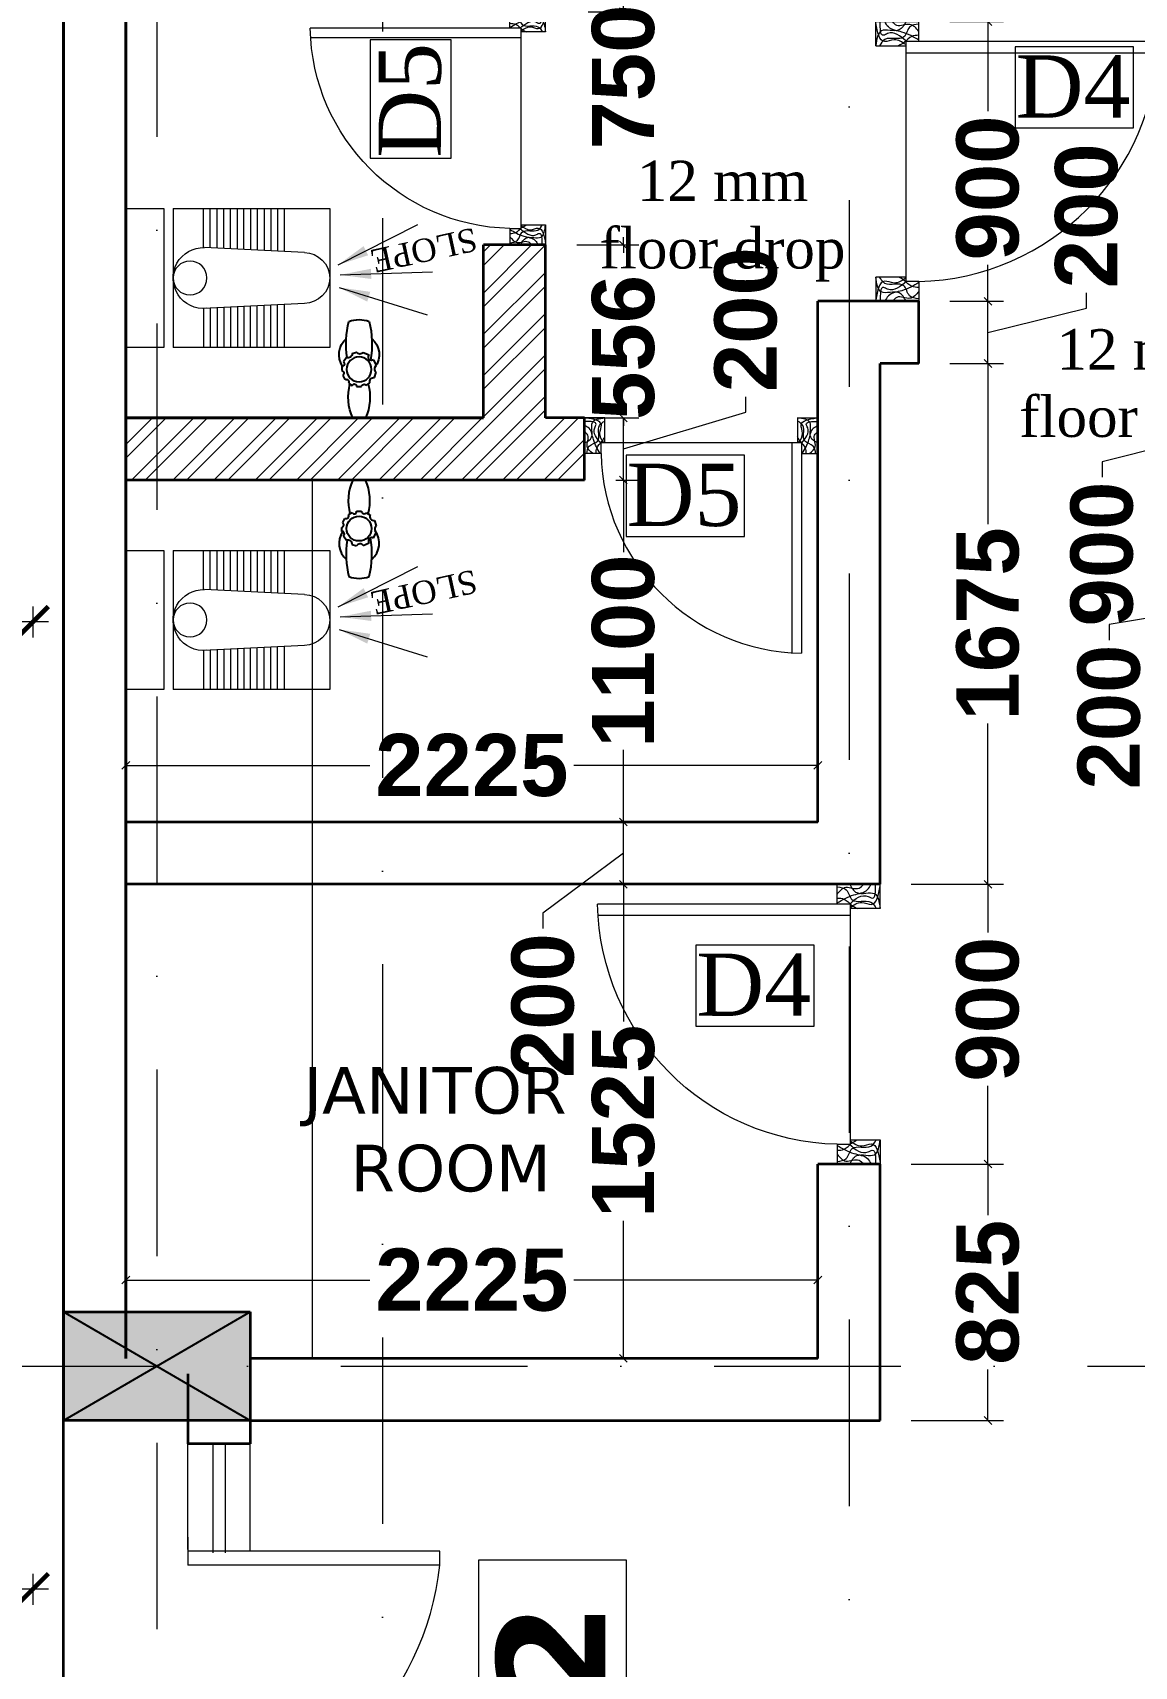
# Model space of a CAD drawing. Header units: millimetres. Extents: x -3092155 to 4513934, y -12317808 to 1850003.
# Drawn here: x -387959 to -384417, y -5524752 to -5519497 of the extents above; entities that cross this region are included whole.
import ezdxf

# ---------------------------------------------------------------- set-up
doc = ezdxf.new("R2010")
doc.units = ezdxf.units.MM
doc.header["$LTSCALE"] = 2
doc.header["$MEASUREMENT"] = 0
doc.header["$PDMODE"] = 34
doc.header["$PDSIZE"] = 500
doc.linetypes.add('DASHDOT', pattern=[1, 0.5, -0.25, 0, -0.25])
for name, color, linetype, lineweight in [('AREA AA', 162, 'Continuous', 20), ('coloumn', 10, 'Continuous', 35), ('D DIM', 250, 'Continuous', 9), ('D4', 10, 'Continuous', 5), ('D5', 10, 'Continuous', 5), ('DIM', 27, 'Continuous', 5), ('DOOR', 27, 'Continuous', 5), ('DW2', 10, 'Continuous', 9), ('expen. jt.', 130, 'Continuous', 35), ('FIXTURE', 252, 'Continuous', 0), ('glass', 5, 'Continuous', 15), ('GRID', 251, 'DASHDOT', 5), ('hatch toilet', 42, 'Continuous', 9), ('SILL', 74, 'Continuous', 9), ('tap', 97, 'Continuous', 25), ('taxe', 7, 'Continuous', 9), ('TEXT', 7, 'Continuous', 13), ('toi.dim.', 214, 'Continuous', 9), ('WAll', 250, 'Continuous', 35)]:
    doc.layers.add(name, color=color, linetype=linetype, lineweight=lineweight)
doc.layers.add('partation wall', color=7, linetype='Continuous', lineweight=20, true_color=0x525023)
doc.styles.add('INNER DIM', font='ARIALNB.TTF', dxfattribs={"height": 250})
doc.styles.add('int dim', font='arialbd.ttf', dxfattribs={"height": 200})
doc.styles.get("Standard").update_dxf_attribs({"font": 'times.ttf', "height": 500})
doc.styles.add('style2', font='verdana.ttf')
doc.dimstyles.new('external final', dxfattribs={"dimscale": 0, "dimtxt": 250, "dimasz": 100, "dimexe": 50, "dimexo": 50, "dimgap": 50, "dimtad": 0, "dimdec": 0, "dimzin": 0, "dimdsep": 46, "dimtxsty": 'INNER DIM', "dimblk": 'ARCHTICK', "dimcen": 100, "dimdle": 50, "dimclrd": 256, "dimclre": 256, "dimclrt": 256, "dimadec": 0, "dimazin": 0, "dimtfac": 1, "dimtdec": 0, "dimtix": 1, "dimtmove": 1, "dimatfit": 3, "dimfxl": 50, "dimfxlon": 1, "dimtolj": 1, "dimtzin": 0, "dimlwd": -1, "dimlwe": -1, "dimarcsym": 1})
doc.dimstyles.new('toilet detail', dxfattribs={"dimtxt": 150, "dimasz": 25, "dimexe": 50, "dimexo": 100, "dimgap": 25, "dimtad": 0, "dimdec": 0, "dimzin": 3, "dimdsep": 46, "dimtxsty": 'int dim', "dimblk": 'OBLIQUE', "dimcen": 90, "dimclrd": 214, "dimclre": 214, "dimclrt": 256, "dimadec": 0, "dimazin": 0, "dimtfac": 1, "dimtdec": 0, "dimtofl": 0, "dimtmove": 1, "dimatfit": 3, "dimfxl": 1, "dimfrac": 1, "dimtolj": 1, "dimtzin": 0, "dimlwd": -1, "dimlwe": -1, "dimarcsym": 1})

# ---------------------------------------------------------------- blocks, each defined once
blk = doc.blocks.new('1000 DOOR R')
at = {"layer": 'DOOR', "color": 252, "ltscale": 200}
for p, q in [((-900, -900), (0, -900)), ((-900, -900), (-900, -950)), ((0, -1000), (0, -900)), ((-900, -950), (0, -950))]:
    blk.add_line(p, q, dxfattribs=at)
blk.add_arc((96.2, -1003), 1001.5, 95.46124, 174.09882, dxfattribs=at)
blk = doc.blocks.new('A$C44E84F5B')
at = {"layer": 'SILL', "ltscale": 0.1, "extrusion": (0, 0, -1), "xscale": -0.8999999999990947, "yscale": 0.8999999999990947, "zscale": -0.900000000403865, "rotation": 180}
blk.add_blockref('1000 DOOR R', (0, 900), dxfattribs=at)
at = {"layer": 'SILL', "ltscale": 0.1, "extrusion": (0, 0, -1), "xscale": 0.8999999999990947, "yscale": 0.8999999999990947, "zscale": -0.900000000403865}
blk.add_blockref('1000 DOOR R', (0, 900), dxfattribs=at)
blk = doc.blocks.new('_ArchTick')
at = {"color": 0, "linetype": 'ByBlock', "const_width": 0.15}
blk.add_lwpolyline([(-0.5, -0.5), (0.5, 0.5)], dxfattribs=at)
blk = doc.blocks.new('*D332')
at = {"layer": 'D DIM', "ltscale": 100, "transparency": 16777216}
for p, q in [((-388365.7, -5524257), (-388465.7, -5524257)), ((-388058.5, -5524503.7), (-388365.7, -5524257)), ((-388158.5, -5524453.7), (-388158.5, -5524553.7)), ((-387958.5, -5524453.7), (-387958.5, -5524553.7)), ((-387908.5, -5524503.7), (-388208.5, -5524503.7))]:
    blk.add_line(p, q, dxfattribs=at)
at = {"layer": 'Defpoints', "color": 0, "lineweight": 50, "ltscale": 100, "transparency": 16777216}
for p in [(-388158.5, -5523611.2), (-387958.5, -5523961.2), (-388158.5, -5524503.7)]:
    blk.add_point(p, dxfattribs=at)
at = {"layer": 'D DIM', "ltscale": 100, "transparency": 16777216, "xscale": 100, "yscale": 100, "zscale": 100, "rotation": 180}
blk.add_blockref('_ArchTick', (-388158.5, -5524503.7), dxfattribs=at)
at = {"layer": 'D DIM', "ltscale": 100, "transparency": 16777216, "xscale": 100, "yscale": 100, "zscale": 100}
blk.add_blockref('_ArchTick', (-387958.5, -5524503.7), dxfattribs=at)
at = {"layer": 'D DIM', "ltscale": 100, "transparency": 16777216, "insert": (-388744, -5524257), "char_height": 250, "attachment_point": 5, "style": 'INNER DIM'}
blk.add_mtext('\\A1;200', dxfattribs=at)
blk = doc.blocks.new('*D371')
at = {"layer": 'Defpoints', "color": 0, "lineweight": 50, "ltscale": 100, "transparency": 16777216}
for p in [(-388158.5, -5520936.2), (-387958.5, -5520936.2), (-388158.5, -5521392.5)]:
    blk.add_point(p, dxfattribs=at)
at = {"layer": 'DIM', "ltscale": 100, "transparency": 16777216}
for p, q in [((-388342.4, -5521025.5), (-388442.4, -5521025.5)), ((-388058.5, -5521392.5), (-388342.4, -5521025.5)), ((-387908.5, -5521392.5), (-388208.5, -5521392.5)), ((-388158.5, -5521342.5), (-388158.5, -5521442.5)), ((-387958.5, -5521342.5), (-387958.5, -5521442.5))]:
    blk.add_line(p, q, dxfattribs=at)
at = {"layer": 'DIM', "ltscale": 100, "transparency": 16777216, "xscale": 100, "yscale": 100, "zscale": 100, "rotation": 180}
blk.add_blockref('_ArchTick', (-388158.5, -5521392.5), dxfattribs=at)
at = {"layer": 'DIM', "ltscale": 100, "transparency": 16777216, "xscale": 100, "yscale": 100, "zscale": 100}
blk.add_blockref('_ArchTick', (-387958.5, -5521392.5), dxfattribs=at)
at = {"layer": 'DIM', "ltscale": 100, "transparency": 16777216, "insert": (-388720.7, -5521025.5), "char_height": 250, "attachment_point": 5, "style": 'INNER DIM'}
blk.add_mtext('\\A1;200', dxfattribs=at)
blk = doc.blocks.new('S.F')
at = {"layer": 'coloumn', "ltscale": 100}
blk.add_hatch(color=256, dxfattribs=at).paths.add_polyline_path([(98410.5, -5831806.2), (98410.5, -5832156.2), (97810.5, -5832156.2), (97810.5, -5831806.2)])
at = {"layer": 'coloumn', "lineweight": 25, "ltscale": 100}
for p, q in [((97810.5, -5832156.2), (98410.5, -5831806.2)), ((97810.5, -5831806.2), (98410.5, -5832156.2))]:
    blk.add_line(p, q, dxfattribs=at)
at = {"layer": 'coloumn', "ltscale": 100}
blk.add_lwpolyline([(98410.5, -5831806.2), (98410.5, -5832156.2), (97810.5, -5832156.2), (97810.5, -5831806.2)], close=True, dxfattribs=at)
blk = doc.blocks.new('A$C3DC14F32')
at = {"layer": 'DOOR', "ltscale": 100}
for p, q in [((53, 115), (53, 756.7)), ((84, 80), (84, 755.4)), ((0, 0), (0, 115)), ((53, 115), (0, 115)), ((53, 80), (53, 115)), ((697, 115), (697, 80)), ((697, 115), (750, 115)), ((750, 115), (750, 0)), ((53, 80), (697, 80)), ((65, 0), (65, 80)), ((685, 80), (685, 0)), ((65, 0), (0, 0)), ((685, 0), (750, 0))]:
    blk.add_line(p, q, dxfattribs=at)
blk.add_arc((40.3, 100), 656.9, 1.3077, 88.8934, dxfattribs=at)
for points in [[(50, 115), (28.5, 70), (14.5, 33.5), (0, 24)], [(26.5, 115), (8, 91.5), (10.5, 56), (0, 44.5)], [(7, 115), (15, 90.5), (41.5, 75), (48, 24.5), (65, 10)], [(37, 115), (40, 96), (56, 76), (65, 61)], [(743, 115), (735, 90.5), (708.5, 75), (702, 24.5), (685, 10)], [(713, 115), (710, 96), (694, 76), (685, 61)], [(700, 115), (721.5, 70), (735.5, 33.5), (750, 24)], [(723.5, 115), (742, 91.5), (739.5, 56), (750, 44.5)], [(53, 82), (32.5, 31.5), (37, 21), (0, 12)], [(0, 81), (22.5, 62.5), (25, 15), (65, 0)], [(62, 80), (49, 49), (54, 23.5), (4, 0)], [(750, 81), (727.5, 62.5), (725, 15), (685, 0)], [(688, 80), (701, 49), (696, 23.5), (746, 0)], [(697, 82), (717.5, 31.5), (713, 21), (750, 12)]]:
    blk.add_spline(points, degree=3, dxfattribs=at)
blk = doc.blocks.new('A$C600A26A3')
at = {"layer": 'FIXTURE', "lineweight": -2, "ltscale": 200}
for p, q in [((117.7, 287.5), (117.7, 427)), ((139.5, 427), (139.5, 288.6)), ((161.4, 427), (161.4, 289.7)), ((161.4, 427), (161.4, 289.7)), ((183.3, 427), (183.3, 290.9)), ((205.2, 427), (205.2, 292)), ((227.1, 427), (227.1, 293.1)), ((477.8, 427), (477.8, -23)), ((631.1, 427), (508.2, 427)), ((508.2, 427), (508.2, -22.9)), ((631.1, -22.9), (631.1, 427)), ((117.7, -22.9), (117.7, 116.5)), ((139.5, -22.9), (139.5, 115.4)), ((139.5, -22.9), (139.5, 115.4)), ((139.5, -22.9), (139.5, 115.4)), ((161.4, -22.9), (161.4, 114.3)), ((161.4, -22.9), (161.4, 114.3)), ((183.3, -22.9), (183.3, 113.2)), ((205.2, -22.9), (205.2, 112.1)), ((227.1, -22.9), (227.1, 111)), ((508.2, -22.9), (631.1, -22.9))]:
    blk.add_line(p, q, dxfattribs=at)
for points in [[(477.8, 427), (-29, 427), (-29, -23), (477.8, -23)], [(248.9, 294.2), (248.9, 427)], [(269.9, 295.2), (269.9, 427)], [(291.7, 296.4), (291.7, 427)], [(313.6, 297.5), (313.6, 427)], [(335.5, 298.6), (335.5, 427)], [(357.4, 299.4), (357.4, 427)], [(379.3, 300.7), (379.3, 427)], [(631.1, -23), (631.1, 427), (508.2, 427)], [(52.6, 284.2), (376.2, 300.6)], [(52.6, 119.8), (379.1, 103.3)], [(248.9, 109.9), (248.9, -22.9)], [(269.9, 108.9), (269.9, -22.9)], [(291.7, 107.7), (291.7, -22.9)], [(313.6, 106.6), (313.6, -22.9)], [(335.5, 105.5), (335.5, -22.9)], [(357.4, 104.4), (357.4, -22.9)], [(379.3, 103.4), (379.3, -22.9)]]:
    blk.add_lwpolyline(points, dxfattribs=at)
blk.add_circle((423, 202), 54.8, dxfattribs=at)
for centre, radius, start, end in [((53.2, 202), 82.2, 90.4267, 269.5733), ((379.1, 202), 98.7, 264.2326, 91.6843)]:
    blk.add_arc(centre, radius, start, end, dxfattribs=at)
blk = doc.blocks.new('_Oblique')
at = {"color": 0, "linetype": 'ByBlock', "lineweight": -2}
blk.add_line((-0.5, -0.5), (0.5, 0.5), dxfattribs=at)
blk = doc.blocks.new('ryr')
at = {"layer": 'tap', "ltscale": 100}
for p, q in [((1982562.6, -4956366.8), (1982560.6, -4956373.7)), ((1982569, -4956357.8), (1982576.1, -4956352.9)), ((1982583.7, -4956350.4), (1982590.2, -4956350.1)), ((1982598.2, -4956351.9), (1982604.6, -4956355.3)), ((1982610.7, -4956361.3), (1982614, -4956367.1)), ((1982666.3, -4956367.8), (1982666.3, -4956388.4)), ((1982561.1, -4956384.7), (1982565.1, -4956394.4)), ((1982613.7, -4956389.8), (1982610.1, -4956395.6)), ((1982616, -4956374.1), (1982616, -4956381.8)), ((1982572.8, -4956401.4), (1982582.2, -4956405.4)), ((1982601.5, -4956402.7), (1982592.8, -4956405.7))]:
    blk.add_line(p, q, dxfattribs=at)
blk.add_circle((1982588.3, -4956378.1), 20, dxfattribs=at)
for centre, radius, start, end in [((1982556.2, -4956378.1), 48, 160.1952, 199.8048), ((1982547.7, -4956509), 151.7, 81.7623, 103.9834), ((1982564.4, -4956380.5), 34.6, 56.5528, 138.7143), ((1982563.2, -4956360.5), 6.39, 264.6602, 25.1394), ((1982579.4, -4956350.2), 4.3, 217.9729, 357.2544), ((1982594.6, -4956348.9), 4.62, 195.6991, 319.6996), ((1982608.8, -4956357.1), 4.58, 156.5927, 294.6638), ((1982615.4, -4956370.5), 3.66, 111.8615, 279.3097), ((1982633.1, -4956440.8), 80.2, 65.5625, 105.3327), ((1982547.7, -4956247.1), 151.7, 256.0166, 279.8379), ((1982556.9, -4956379.4), 6.73, 307.8899, 56.9197), ((1982568.6, -4956398.3), 5.26, 323.2148, 132.0605), ((1982607.8, -4956401.6), 6.38, 69.0303, 190.3369), ((1982633.1, -4956315.4), 80.2, 254.6673, 294.4375), ((1982616.8, -4956386.3), 4.61, 99.2597, 228.4484), ((1982564.4, -4956375.7), 34.6, 221.3317, 306.2699), ((1982587.4, -4956410.2), 7.04, 39.9617, 136.8268), ((1982588.3, -4956378.1), 28, 279.2436, 279.2439)]:
    blk.add_arc(centre, radius, start, end, dxfattribs=at)
blk = doc.blocks.new('*D1169')
at = {"layer": 'Defpoints', "color": 0, "lineweight": 50, "ltscale": 100, "transparency": 16777216}
for p in [(-1466461.2, -5392964.5), (-1466114.3, -5392964.5), (-1466461.2, -5393789.5)]:
    blk.add_point(p, dxfattribs=at)
at = {"layer": 'toi.dim.', "color": 214, "ltscale": 100, "transparency": 16777216}
for p, q in [((-1466361.2, -5392964.5), (-1466064.3, -5392964.5)), ((-1466114.3, -5392964.5), (-1466114.3, -5393128.8)), ((-1466114.3, -5393789.5), (-1466114.3, -5393625.2)), ((-1466361.2, -5393789.5), (-1466064.3, -5393789.5))]:
    blk.add_line(p, q, dxfattribs=at)
at = {"layer": 'toi.dim.', "color": 214, "ltscale": 100, "transparency": 16777216, "xscale": 25, "yscale": 25, "zscale": 25}
for p, rotation in [((-1466114.3, -5392964.5), 90), ((-1466114.3, -5393789.5), 270)]:
    blk.add_blockref('_Oblique', p, dxfattribs=dict(at, rotation=rotation))
at = {"layer": 'toi.dim.', "ltscale": 100, "transparency": 16777216, "insert": (-1466114.3, -5393377), "char_height": 200, "attachment_point": 5, "rotation": 90, "style": 'int dim'}
blk.add_mtext('\\A1;825', dxfattribs=at)
blk = doc.blocks.new('*D1170')
at = {"layer": 'Defpoints', "color": 0, "lineweight": 50, "ltscale": 100, "transparency": 16777216}
for p in [(-1466461.2, -5392064.5), (-1466114.3, -5392064.5), (-1466461.2, -5392964.5)]:
    blk.add_point(p, dxfattribs=at)
at = {"layer": 'toi.dim.', "color": 214, "ltscale": 100, "transparency": 16777216}
for p, q in [((-1466361.2, -5392064.5), (-1466064.3, -5392064.5)), ((-1466114.3, -5392064.5), (-1466114.3, -5392219.6)), ((-1466114.3, -5392964.5), (-1466114.3, -5392713.2)), ((-1466361.2, -5392964.5), (-1466064.3, -5392964.5))]:
    blk.add_line(p, q, dxfattribs=at)
at = {"layer": 'toi.dim.', "color": 214, "ltscale": 100, "transparency": 16777216, "xscale": 25, "yscale": 25, "zscale": 25}
for p, rotation in [((-1466114.3, -5392064.5), 90), ((-1466114.3, -5392964.5), 270)]:
    blk.add_blockref('_Oblique', p, dxfattribs=dict(at, rotation=rotation))
at = {"layer": 'toi.dim.', "ltscale": 100, "transparency": 16777216, "insert": (-1466114.3, -5392466.4), "char_height": 200, "attachment_point": 5, "rotation": 90, "style": 'int dim'}
blk.add_mtext('\\A1;900', dxfattribs=at)
blk = doc.blocks.new('*D1171')
at = {"layer": 'Defpoints', "color": 0, "lineweight": 50, "ltscale": 100, "transparency": 16777216}
for p in [(-1466336.6, -5390389.5), (-1466114.3, -5390389.5), (-1466461.2, -5392064.5)]:
    blk.add_point(p, dxfattribs=at)
at = {"layer": 'toi.dim.', "color": 214, "ltscale": 100, "transparency": 16777216}
for p, q in [((-1466236.6, -5390389.5), (-1466064.3, -5390389.5)), ((-1466114.3, -5390389.5), (-1466114.3, -5390906.5)), ((-1466114.3, -5392064.5), (-1466114.3, -5391547.5)), ((-1466361.2, -5392064.5), (-1466064.3, -5392064.5))]:
    blk.add_line(p, q, dxfattribs=at)
at = {"layer": 'toi.dim.', "color": 214, "ltscale": 100, "transparency": 16777216, "xscale": 25, "yscale": 25, "zscale": 25}
for p, rotation in [((-1466114.3, -5390389.5), 90), ((-1466114.3, -5392064.5), 270)]:
    blk.add_blockref('_Oblique', p, dxfattribs=dict(at, rotation=rotation))
at = {"layer": 'toi.dim.', "ltscale": 100, "transparency": 16777216, "insert": (-1466114.3, -5391227), "char_height": 200, "attachment_point": 5, "rotation": 90, "style": 'int dim'}
blk.add_mtext('\\A1;1675', dxfattribs=at)
blk = doc.blocks.new('*D1172')
at = {"layer": 'Defpoints', "color": 0, "lineweight": 50, "ltscale": 100, "transparency": 16777216}
for p in [(-1466336.6, -5390189.5), (-1466114.3, -5390189.5), (-1466336.6, -5390389.5)]:
    blk.add_point(p, dxfattribs=at)
at = {"layer": 'toi.dim.', "color": 214, "ltscale": 100, "transparency": 16777216}
for p, q in [((-1465797, -5390212), (-1465797, -5390162)), ((-1466236.6, -5390189.5), (-1466064.3, -5390189.5)), ((-1466114.3, -5390389.5), (-1466114.3, -5390189.5)), ((-1466114.3, -5390289.5), (-1465797, -5390212)), ((-1466236.6, -5390389.5), (-1466064.3, -5390389.5))]:
    blk.add_line(p, q, dxfattribs=at)
at = {"layer": 'toi.dim.', "color": 214, "ltscale": 100, "transparency": 16777216, "xscale": 25, "yscale": 25, "zscale": 25}
for p, rotation in [((-1466114.3, -5390189.5), 90), ((-1466114.3, -5390389.5), 270)]:
    blk.add_blockref('_Oblique', p, dxfattribs=dict(at, rotation=rotation))
at = {"layer": 'toi.dim.', "ltscale": 100, "transparency": 16777216, "insert": (-1465797, -5389914.3), "char_height": 200, "attachment_point": 5, "rotation": 90, "style": 'int dim'}
blk.add_mtext('\\A1;200', dxfattribs=at)
blk = doc.blocks.new('*D1160')
at = {"layer": 'Defpoints', "color": 0, "lineweight": 50, "ltscale": 100, "transparency": 16777216}
for p in [(-1466336.6, -5389289.5), (-1466114.3, -5389289.5), (-1466336.6, -5390189.5)]:
    blk.add_point(p, dxfattribs=at)
at = {"layer": 'toi.dim.', "color": 214, "ltscale": 100, "transparency": 16777216}
for p, q in [((-1466236.6, -5389289.5), (-1466064.3, -5389289.5)), ((-1466114.3, -5389289.5), (-1466114.3, -5389578.2)), ((-1466114.3, -5390189.5), (-1466114.3, -5390071.7)), ((-1466236.6, -5390189.5), (-1466064.3, -5390189.5))]:
    blk.add_line(p, q, dxfattribs=at)
at = {"layer": 'toi.dim.', "color": 214, "ltscale": 100, "transparency": 16777216, "xscale": 25, "yscale": 25, "zscale": 25}
for p, rotation in [((-1466114.3, -5389289.5), 90), ((-1466114.3, -5390189.5), 270)]:
    blk.add_blockref('_Oblique', p, dxfattribs=dict(at, rotation=rotation))
at = {"layer": 'toi.dim.', "ltscale": 100, "transparency": 16777216, "insert": (-1466114.3, -5389825), "char_height": 200, "attachment_point": 5, "rotation": 90, "style": 'int dim'}
blk.add_mtext('\\A1;900', dxfattribs=at)
blk = doc.blocks.new('*D1175')
at = {"layer": 'Defpoints', "color": 0, "lineweight": 50, "ltscale": 100, "transparency": 16777216}
for p in [(-1467573.9, -5392064.5), (-1467286.3, -5392064.5), (-1467573.9, -5393589.5)]:
    blk.add_point(p, dxfattribs=at)
at = {"layer": 'toi.dim.', "color": 214, "ltscale": 100, "transparency": 16777216}
for p, q in [((-1467473.9, -5392064.5), (-1467236.3, -5392064.5)), ((-1467286.3, -5392064.5), (-1467286.3, -5392506.5)), ((-1467286.3, -5393589.5), (-1467286.3, -5393147.5)), ((-1467473.9, -5393589.5), (-1467236.3, -5393589.5))]:
    blk.add_line(p, q, dxfattribs=at)
at = {"layer": 'toi.dim.', "color": 214, "ltscale": 100, "transparency": 16777216, "xscale": 25, "yscale": 25, "zscale": 25}
for p, rotation in [((-1467286.3, -5392064.5), 90), ((-1467286.3, -5393589.5), 270)]:
    blk.add_blockref('_Oblique', p, dxfattribs=dict(at, rotation=rotation))
at = {"layer": 'toi.dim.', "ltscale": 100, "transparency": 16777216, "insert": (-1467286.3, -5392827), "char_height": 200, "attachment_point": 5, "rotation": 90, "style": 'int dim'}
blk.add_mtext('\\A1;1525', dxfattribs=at)
blk = doc.blocks.new('*D1176')
at = {"layer": 'Defpoints', "color": 0, "lineweight": 50, "ltscale": 100, "transparency": 16777216}
for p in [(-1467411.2, -5391864.5), (-1467286.3, -5391864.5), (-1467573.9, -5392064.5)]:
    blk.add_point(p, dxfattribs=at)
at = {"layer": 'toi.dim.', "color": 214, "ltscale": 100, "transparency": 16777216}
for p, q in [((-1467311.2, -5391864.5), (-1467236.3, -5391864.5)), ((-1467286.3, -5392064.5), (-1467286.3, -5391864.5)), ((-1467286.3, -5391964.5), (-1467544.9, -5392157.1)), ((-1467473.9, -5392064.5), (-1467236.3, -5392064.5)), ((-1467544.9, -5392157.1), (-1467544.9, -5392207.1))]:
    blk.add_line(p, q, dxfattribs=at)
at = {"layer": 'toi.dim.', "color": 214, "ltscale": 100, "transparency": 16777216, "xscale": 25, "yscale": 25, "zscale": 25}
for p, rotation in [((-1467286.3, -5391864.5), 90), ((-1467286.3, -5392064.5), 270)]:
    blk.add_blockref('_Oblique', p, dxfattribs=dict(at, rotation=rotation))
at = {"layer": 'toi.dim.', "ltscale": 100, "transparency": 16777216, "insert": (-1467544.9, -5392454.8), "char_height": 200, "attachment_point": 5, "rotation": 90, "style": 'int dim'}
blk.add_mtext('\\A1;200', dxfattribs=at)
blk = doc.blocks.new('*D1177')
at = {"layer": 'Defpoints', "color": 0, "lineweight": 50, "ltscale": 100, "transparency": 16777216}
for p in [(-1467411.2, -5390764.5), (-1467286.3, -5390764.5), (-1467411.2, -5391864.5)]:
    blk.add_point(p, dxfattribs=at)
at = {"layer": 'toi.dim.', "color": 214, "ltscale": 100, "transparency": 16777216}
for p, q in [((-1467311.2, -5390764.5), (-1467236.3, -5390764.5)), ((-1467286.3, -5390764.5), (-1467286.3, -5390996.6)), ((-1467286.3, -5391864.5), (-1467286.3, -5391632.3)), ((-1467311.2, -5391864.5), (-1467236.3, -5391864.5))]:
    blk.add_line(p, q, dxfattribs=at)
at = {"layer": 'toi.dim.', "color": 214, "ltscale": 100, "transparency": 16777216, "xscale": 25, "yscale": 25, "zscale": 25}
for p, rotation in [((-1467286.3, -5390764.5), 90), ((-1467286.3, -5391864.5), 270)]:
    blk.add_blockref('_Oblique', p, dxfattribs=dict(at, rotation=rotation))
at = {"layer": 'toi.dim.', "ltscale": 100, "transparency": 16777216, "insert": (-1467286.3, -5391314.5), "char_height": 200, "attachment_point": 5, "rotation": 90, "style": 'int dim'}
blk.add_mtext('\\A1;1100', dxfattribs=at)
blk = doc.blocks.new('*D1178')
at = {"layer": 'Defpoints', "color": 0, "lineweight": 50, "ltscale": 100, "transparency": 16777216}
for p in [(-1467536.6, -5390564.5), (-1467286.3, -5390564.5), (-1467411.2, -5390764.5)]:
    blk.add_point(p, dxfattribs=at)
at = {"layer": 'toi.dim.', "color": 214, "ltscale": 100, "transparency": 16777216}
for p, q in [((-1466892.4, -5390546.3), (-1466892.4, -5390496.3)), ((-1467286.3, -5390664.5), (-1466892.4, -5390546.3)), ((-1467436.6, -5390564.5), (-1467236.3, -5390564.5)), ((-1467286.3, -5390764.5), (-1467286.3, -5390564.5)), ((-1467311.2, -5390764.5), (-1467236.3, -5390764.5))]:
    blk.add_line(p, q, dxfattribs=at)
at = {"layer": 'toi.dim.', "color": 214, "ltscale": 100, "transparency": 16777216, "xscale": 25, "yscale": 25, "zscale": 25}
for p, rotation in [((-1467286.3, -5390564.5), 90), ((-1467286.3, -5390764.5), 270)]:
    blk.add_blockref('_Oblique', p, dxfattribs=dict(at, rotation=rotation))
at = {"layer": 'toi.dim.', "ltscale": 100, "transparency": 16777216, "insert": (-1466892.4, -5390248.6), "char_height": 200, "attachment_point": 5, "rotation": 90, "style": 'int dim'}
blk.add_mtext('\\A1;200', dxfattribs=at)
blk = doc.blocks.new('*D1179')
at = {"layer": 'Defpoints', "color": 0, "lineweight": 50, "ltscale": 100, "transparency": 16777216}
for p in [(-1467536.6, -5390008.2), (-1467286.3, -5390008.2), (-1467536.6, -5390564.5)]:
    blk.add_point(p, dxfattribs=at)
at = {"layer": 'toi.dim.', "color": 214, "ltscale": 100, "transparency": 16777216}
for p, q in [((-1467436.6, -5390008.2), (-1467236.3, -5390008.2)), ((-1467286.3, -5390008.2), (-1467286.3, -5389983.2)), ((-1467436.6, -5390564.5), (-1467236.3, -5390564.5)), ((-1467286.3, -5390564.5), (-1467286.3, -5390589.5))]:
    blk.add_line(p, q, dxfattribs=at)
at = {"layer": 'toi.dim.', "color": 214, "ltscale": 100, "transparency": 16777216, "xscale": 25, "yscale": 25, "zscale": 25}
for p, rotation in [((-1467286.3, -5390008.2), 270), ((-1467286.3, -5390564.5), 90)]:
    blk.add_blockref('_Oblique', p, dxfattribs=dict(at, rotation=rotation))
at = {"layer": 'toi.dim.', "ltscale": 100, "transparency": 16777216, "insert": (-1467286.3, -5390337.8), "char_height": 200, "attachment_point": 5, "rotation": 90, "style": 'int dim'}
blk.add_mtext('\\A1;556', dxfattribs=at)
blk = doc.blocks.new('*D1180')
at = {"layer": 'Defpoints', "color": 0, "lineweight": 50, "ltscale": 100, "transparency": 16777216}
for p in [(-1467536.6, -5389258.2), (-1467286.3, -5389258.2), (-1467536.6, -5390008.2)]:
    blk.add_point(p, dxfattribs=at)
at = {"layer": 'toi.dim.', "color": 214, "ltscale": 100, "transparency": 16777216}
for p, q in [((-1467286.3, -5389258.2), (-1467286.3, -5389233.2)), ((-1467436.6, -5389258.2), (-1467236.3, -5389258.2)), ((-1467436.6, -5390008.2), (-1467236.3, -5390008.2)), ((-1467286.3, -5390008.2), (-1467286.3, -5390033.2))]:
    blk.add_line(p, q, dxfattribs=at)
at = {"layer": 'toi.dim.', "color": 214, "ltscale": 100, "transparency": 16777216, "xscale": 25, "yscale": 25, "zscale": 25}
for p, rotation in [((-1467286.3, -5389258.2), 270), ((-1467286.3, -5390008.2), 90)]:
    blk.add_blockref('_Oblique', p, dxfattribs=dict(at, rotation=rotation))
at = {"layer": 'toi.dim.', "ltscale": 100, "transparency": 16777216, "insert": (-1467286.3, -5389468), "char_height": 200, "attachment_point": 5, "rotation": 90, "style": 'int dim'}
blk.add_mtext('\\A1;750', dxfattribs=at)
blk = doc.blocks.new('*D1183')
at = {"layer": 'Defpoints', "color": 0, "lineweight": 50, "ltscale": 100, "transparency": 16777216}
for p in [(-1465483.8, -5390189.5), (-1465261.2, -5390189.5), (-1465261.3, -5391089.5)]:
    blk.add_point(p, dxfattribs=at)
at = {"layer": 'toi.dim.', "color": 214, "ltscale": 100, "transparency": 16777216}
for p, q in [((-1465361.2, -5390189.5), (-1465533.8, -5390189.5)), ((-1465483.8, -5391089.5), (-1465483.8, -5390189.5)), ((-1465483.8, -5390639.5), (-1465747.4, -5390705.6)), ((-1465747.4, -5390705.6), (-1465747.4, -5390755.6)), ((-1465361.3, -5391089.5), (-1465533.8, -5391089.5))]:
    blk.add_line(p, q, dxfattribs=at)
at = {"layer": 'toi.dim.', "color": 214, "ltscale": 100, "transparency": 16777216, "xscale": 25, "yscale": 25, "zscale": 25}
for p, rotation in [((-1465483.8, -5390189.5), 90), ((-1465483.8, -5391089.5), 270)]:
    blk.add_blockref('_Oblique', p, dxfattribs=dict(at, rotation=rotation))
at = {"layer": 'toi.dim.', "ltscale": 100, "transparency": 16777216, "insert": (-1465747.4, -5391002.4), "char_height": 200, "attachment_point": 5, "rotation": 90, "style": 'int dim'}
blk.add_mtext('\\A1;900', dxfattribs=at)
blk = doc.blocks.new('*D1188')
at = {"layer": 'Defpoints', "color": 0, "lineweight": 50, "ltscale": 100, "transparency": 16777216}
for p in [(-1465483.8, -5391089.5), (-1465061.2, -5391089.5), (-1465061.2, -5391289.5)]:
    blk.add_point(p, dxfattribs=at)
at = {"layer": 'toi.dim.', "color": 214, "ltscale": 100, "transparency": 16777216}
for p, q in [((-1465161.2, -5391089.5), (-1465533.8, -5391089.5)), ((-1465483.8, -5391289.5), (-1465483.8, -5391089.5)), ((-1465483.8, -5391189.5), (-1465724.5, -5391229)), ((-1465724.5, -5391229), (-1465724.5, -5391279)), ((-1465161.2, -5391289.5), (-1465533.8, -5391289.5))]:
    blk.add_line(p, q, dxfattribs=at)
at = {"layer": 'toi.dim.', "color": 214, "ltscale": 100, "transparency": 16777216, "xscale": 25, "yscale": 25, "zscale": 25}
for p, rotation in [((-1465483.8, -5391089.5), 90), ((-1465483.8, -5391289.5), 270)]:
    blk.add_blockref('_Oblique', p, dxfattribs=dict(at, rotation=rotation))
at = {"layer": 'toi.dim.', "ltscale": 100, "transparency": 16777216, "insert": (-1465724.5, -5391526.7), "char_height": 200, "attachment_point": 5, "rotation": 90, "style": 'int dim'}
blk.add_mtext('\\A1;200', dxfattribs=at)
blk = doc.blocks.new('*D1212')
at = {"layer": 'Defpoints', "color": 0, "lineweight": 50, "ltscale": 100, "transparency": 16777216}
for p in [(-1468886.2, -5393186.6), (-1466661.2, -5393186.6), (-1466661.2, -5393337.6)]:
    blk.add_point(p, dxfattribs=at)
at = {"layer": 'toi.dim.', "color": 214, "ltscale": 100, "transparency": 16777216}
for p, q in [((-1468886.2, -5393286.6), (-1468886.2, -5393387.6)), ((-1466661.2, -5393286.6), (-1466661.2, -5393387.6)), ((-1468886.2, -5393337.6), (-1468101.8, -5393337.6)), ((-1466661.2, -5393337.6), (-1467445.7, -5393337.6))]:
    blk.add_line(p, q, dxfattribs=at)
at = {"layer": 'toi.dim.', "color": 214, "ltscale": 100, "transparency": 16777216, "xscale": 25, "yscale": 25, "zscale": 25, "rotation": 180}
blk.add_blockref('_Oblique', (-1468886.2, -5393337.6), dxfattribs=at)
at = {"layer": 'toi.dim.', "color": 214, "ltscale": 100, "transparency": 16777216, "xscale": 25, "yscale": 25, "zscale": 25}
blk.add_blockref('_Oblique', (-1466661.2, -5393337.6), dxfattribs=at)
at = {"layer": 'toi.dim.', "ltscale": 100, "transparency": 16777216, "insert": (-1467773.7, -5393337.6), "char_height": 200, "attachment_point": 5, "style": 'int dim'}
blk.add_mtext('\\A1;2225', dxfattribs=at)
blk = doc.blocks.new('*D1213')
at = {"layer": 'Defpoints', "color": 0, "lineweight": 50, "ltscale": 100, "transparency": 16777216}
for p in [(-1468886.2, -5391641.3), (-1466661.2, -5391641.3), (-1466661.2, -5391682.3)]:
    blk.add_point(p, dxfattribs=at)
at = {"layer": 'toi.dim.', "color": 214, "ltscale": 100, "transparency": 16777216}
for p, q in [((-1468886.2, -5391682.3), (-1468101.8, -5391682.3)), ((-1466661.2, -5391682.3), (-1467445.7, -5391682.3)), ((-1468886.2, -5391741.3), (-1468886.2, -5391732.3)), ((-1466661.2, -5391741.3), (-1466661.2, -5391732.3))]:
    blk.add_line(p, q, dxfattribs=at)
at = {"layer": 'toi.dim.', "color": 214, "ltscale": 100, "transparency": 16777216, "xscale": 25, "yscale": 25, "zscale": 25, "rotation": 180}
blk.add_blockref('_Oblique', (-1468886.2, -5391682.3), dxfattribs=at)
at = {"layer": 'toi.dim.', "color": 214, "ltscale": 100, "transparency": 16777216, "xscale": 25, "yscale": 25, "zscale": 25}
blk.add_blockref('_Oblique', (-1466661.2, -5391682.3), dxfattribs=at)
at = {"layer": 'toi.dim.', "ltscale": 100, "transparency": 16777216, "insert": (-1467773.7, -5391682.3), "char_height": 200, "attachment_point": 5, "style": 'int dim'}
blk.add_mtext('\\A1;2225', dxfattribs=at)
blk = doc.blocks.new('7u6ujuj')
at = {"layer": 'hatch toilet', "ltscale": 100}
h = blk.add_hatch(dxfattribs=at)
h.set_pattern_fill('ANSI32', color=256, scale=250, style=0)
h.set_pattern_definition([(45, (101070.44, 346913.465), (-66.2912607, 66.2912607), []), (45, (101114.63, 346913.465), (-66.2912607, 66.2912607), [])])
h.paths.add_polyline_path([(-1468885.8, -5390564.5), (-1468885.8, -5390764.5), (-1467410.8, -5390764.5), (-1467410.8, -5390564.5), (-1467536.2, -5390564.5), (-1467536.2, -5390008.2), (-1467736.2, -5390008.2), (-1467736.2, -5390564.5)])
at = {"layer": 'D4'}
for points in [[(-1465645.6, -5389371.3), (-1466026.1, -5389371.3), (-1466026.1, -5389631.9), (-1465645.6, -5389631.9)], [(-1466672.5, -5392260.5), (-1467053, -5392260.5), (-1467053, -5392521.1), (-1466672.5, -5392521.1)]]:
    blk.add_lwpolyline(points, close=True, dxfattribs=at)
at = {"layer": 'D5'}
for points in [[(-1468100.5, -5389348.9), (-1468100.5, -5389729.3), (-1467839.9, -5389729.3), (-1467839.9, -5389348.9)], [(-1466896.5, -5390684.9), (-1467277, -5390684.9), (-1467277, -5390945.5), (-1466896.5, -5390945.5)]]:
    blk.add_lwpolyline(points, close=True, dxfattribs=at)
at = {"layer": 'WAll', "ltscale": 100}
for p, q in [((-1469086.2, -5384439.5), (-1469086.2, -5393789.5)), ((-1468886.2, -5384639.5), (-1468886.2, -5393589.5)), ((-1467736.6, -5390564.5), (-1467736.6, -5390008.2)), ((-1467536.6, -5390008.2), (-1467736.6, -5390008.2)), ((-1467536.6, -5390564.5), (-1467536.6, -5390008.2)), ((-1466661.2, -5391864.5), (-1466661.2, -5390189.5)), ((-1466336.6, -5390189.5), (-1466661.2, -5390189.5)), ((-1466336.6, -5390389.5), (-1466336.6, -5390189.5)), ((-1466461.2, -5390407.2), (-1466461.2, -5390389.5)), ((-1466336.6, -5390389.5), (-1466461.2, -5390389.5)), ((-1466461.2, -5392064.5), (-1466461.2, -5390407.2)), ((-1467736.6, -5390564.5), (-1468886.6, -5390564.5)), ((-1468886.2, -5390564.5), (-1467736.6, -5390564.5)), ((-1467411.2, -5390564.5), (-1467536.6, -5390564.5)), ((-1467411.2, -5390764.5), (-1467411.2, -5390564.5)), ((-1467411.2, -5390764.5), (-1468886.6, -5390764.5)), ((-1467411.2, -5391864.5), (-1468886.6, -5391864.5)), ((-1466661.2, -5391864.5), (-1468886.6, -5391864.5)), ((-1466461.2, -5392064.5), (-1468886.6, -5392064.5)), ((-1466661.2, -5393589.5), (-1466661.2, -5392964.5)), ((-1466461.2, -5392964.5), (-1466661.2, -5392964.5)), ((-1466461.2, -5393789.5), (-1466461.2, -5392964.5)), ((-1466661.2, -5393589.5), (-1468486.6, -5393589.5)), ((-1468486.6, -5393789.5), (-1466461.2, -5393789.5))]:
    blk.add_line(p, q, dxfattribs=at)
at = {"layer": 'DOOR', "ltscale": 100, "xscale": -1, "rotation": 90.00050340628616}
blk.add_blockref('A$C3DC14F32', (-1467536.6, -5389258.2), dxfattribs=at)
at = {"layer": 'DOOR', "ltscale": 100, "yscale": 1.199999999953806, "zscale": 1.199999999953806}
for p, xscale, rotation in [((-1466474.6, -5389289.5), 1.199999999953806, 269.9994965937138), ((-1466461.2, -5392064.5), -1.199999999953806, 90.00050340628627)]:
    blk.add_blockref('A$C3DC14F32', p, dxfattribs=dict(at, xscale=xscale, rotation=rotation))
at = {"layer": 'DOOR', "ltscale": 100, "rotation": 179.9994965937138}
blk.add_blockref('A$C3DC14F32', (-1466661.2, -5390564.5), dxfattribs=at)
at = {"layer": 'FIXTURE', "color": 0, "ltscale": 0.1, "xscale": -0.9934928603470324, "yscale": 0.9934928603470324, "zscale": 0.9934928583238972}
for p in [(-1468259.6, -5390315.2), (-1468259.6, -5391415.2)]:
    blk.add_blockref('A$C600A26A3', p, dxfattribs=at)
at = {"layer": 'FIXTURE', "lineweight": 40, "yscale": 2, "zscale": 2, "rotation": 90}
for p, xscale in [((-11380892.4, -1425231.9), -2), ((-11380892.4, -9356097), 2)]:
    blk.add_blockref('ryr', p, dxfattribs=dict(at, xscale=xscale))
at = {"layer": 'D4', "char_height": 200, "width": 464.194, "attachment_point": 2}
for insert in [(-1465840.2, -5389398.4), (-1466867.1, -5392287.6)]:
    blk.add_mtext('\\pt2000;D4', dxfattribs=dict(at, insert=insert))
at = {"layer": 'D5', "insert": (-1468073.4, -5389543.4), "char_height": 200, "width": 464.194, "attachment_point": 2, "rotation": 90}
blk.add_mtext('\\pt2000;D5', dxfattribs=at)
at = {"layer": 'D5', "insert": (-1467091.1, -5390712), "char_height": 200, "width": 464.194, "attachment_point": 2}
blk.add_mtext('\\pt2000;D5', dxfattribs=at)
at = {"layer": 'taxe', "color": 0, "char_height": 130, "attachment_point": 8}
for insert in [(-1466967.7, -5390126.2), (-1465618.2, -5390668)]:
    blk.add_mtext('12 mm \\Pfloor drop', dxfattribs=dict(at, insert=insert))
at = {"layer": 'taxe', "color": 0, "char_height": 75, "attachment_point": 8, "rotation": 192.3002}
for insert in [(-1467936.1, -5389987.9), (-1467936.1, -5391087.9)]:
    blk.add_mtext('SLOPE', dxfattribs=dict(at, insert=insert))
at = {"layer": 'TEXT', "ltscale": 100, "insert": (-1467863.1, -5392652.2), "char_height": 150, "attachment_point": 1, "style": 'style2'}
blk.add_mtext('\\pi-452.67;JANITOR\\P\\pi-300.91;ROOM', dxfattribs=at)
at = {"layer": 'toi.dim.', "ltscale": 100}
for base, p1, p2, picture, middle in [((-1467286.3, -5389258.2), (-1467536.6, -5390008.2), (-1467536.6, -5389258.2), '*D1180', (-1467286.3, -5389468)), ((-1466114.3, -5389289.5), (-1466336.6, -5390189.5), (-1466336.6, -5389289.5), '*D1160', (-1466114.3, -5389825)), ((-1466114.3, -5390189.5), (-1466336.6, -5390389.5), (-1466336.6, -5390189.5), '*D1172', (-1465797, -5390137)), ((-1467286.3, -5390008.2), (-1467536.6, -5390564.5), (-1467536.6, -5390008.2), '*D1179', (-1467286.3, -5390337.8)), ((-1465483.8, -5390189.5), (-1465261.3, -5391089.5), (-1465261.2, -5390189.5), '*D1183', (-1465747.4, -5390780.6)), ((-1465483.8, -5391089.5), (-1465061.2, -5391289.5), (-1465061.2, -5391089.5), '*D1188', (-1465724.5, -5391304)), ((-1467286.3, -5391864.5), (-1467573.9, -5392064.5), (-1467411.2, -5391864.5), '*D1176', (-1467544.9, -5392232.1)), ((-1466114.3, -5392064.5), (-1466461.2, -5392964.5), (-1466461.2, -5392064.5), '*D1170', (-1466114.3, -5392466.4))]:
    dim = blk.add_linear_dim(base=base, p1=p1, p2=p2, angle=90, dimstyle='toilet detail', dxfattribs=at)
    dim.commit()
    dim.dimension.update_dxf_attribs({"geometry": picture, "text_midpoint": middle, "dimtype": 160})
for base, p1, p2, picture, middle in [((-1467286.3, -5390564.5), (-1467411.2, -5390764.5), (-1467536.6, -5390564.5), '*D1178', (-1466892.4, -5390471.3)), ((-1466114.3, -5390389.5), (-1466461.2, -5392064.5), (-1466336.6, -5390389.5), '*D1171', (-1466114.3, -5391227)), ((-1467286.3, -5390764.5), (-1467411.2, -5391864.5), (-1467411.2, -5390764.5), '*D1177', (-1467286.3, -5391314.5)), ((-1467286.3, -5392064.5), (-1467573.9, -5393589.5), (-1467573.9, -5392064.5), '*D1175', (-1467286.3, -5392827)), ((-1466114.3, -5392964.5), (-1466461.2, -5393789.5), (-1466461.2, -5392964.5), '*D1169', (-1466114.3, -5393377))]:
    dim = blk.add_linear_dim(base=base, p1=p1, p2=p2, angle=90, dimstyle='toilet detail', dxfattribs=at)
    dim.commit()
    dim.dimension.update_dxf_attribs({"geometry": picture, "text_midpoint": middle})
for base, p1, p2, picture, middle in [((-1466661.2, -5391682.3), (-1468886.2, -5391641.3), (-1466661.2, -5391641.3), '*D1213', (-1467773.7, -5391682.3)), ((-1466661.2, -5393337.6), (-1468886.2, -5393186.6), (-1466661.2, -5393186.6), '*D1212', (-1467773.7, -5393337.6))]:
    dim = blk.add_linear_dim(base=base, p1=p1, p2=p2, dimstyle='toilet detail', dxfattribs=at)
    dim.commit()
    dim.dimension.update_dxf_attribs({"geometry": picture, "text_midpoint": middle})
at = {"layer": 'AREA AA', "ltscale": 100}
for points in [[(-1468203.6, -5390072.2), (-1467947.8, -5389942.1)], [(-1468197.5, -5390104.4), (-1467900, -5390095)], [(-1468200.7, -5390144.9), (-1467917, -5390233.3)], [(-1468203.6, -5391172.2), (-1467947.8, -5391042.1)], [(-1468197.5, -5391204.4), (-1467900, -5391195)], [(-1468200.7, -5391244.9), (-1467917, -5391333.3)]]:
    blk.add_leader(points, dimstyle='toilet detail', override={"dimasz": 100, "dimclrd": 256}, dxfattribs=at)

msp = doc.modelspace()

# ---------------------------------------------------------------- linework, layer by layer
at = {"layer": 'DW2', "ltscale": 100}
msp.add_lwpolyline([(-386525.3, -5524410.4), (-386525.3, -5526221.7), (-386049.7, -5526221.7), (-386049.7, -5524410.4)], close=True, dxfattribs=at)
at = {"layer": 'expen. jt.', "ltscale": 100}
msp.add_line((-387859.3, -5527011.2), (-387859.3, -5514611.2), dxfattribs=at)
at = {"layer": 'glass', "ltscale": 100}
for p, q in [((-387379.8, -5524036.2), (-387379.8, -5524386.2)), ((-387339.8, -5524036.2), (-387339.8, -5524386.2))]:
    msp.add_line(p, q, dxfattribs=at)
at = {"layer": 'GRID', "color": 5, "ltscale": 600}
for p, q in [((-387559.4, -5497630.3), (-387559.4, -5586432.3)), ((-386834.4, -5498491.7), (-386834.4, -5585573.1)), ((-385333.9, -5499634.4), (-385333.9, -5584428.2))]:
    msp.add_line(p, q, dxfattribs=at)
at = {"layer": 'GRID', "color": 6, "ltscale": 600}
msp.add_line((-460173.8, -5523786.2), (-367334.4, -5523786.2), dxfattribs=at)
at = {"layer": 'partation wall', "ltscale": 100}
msp.add_line((-387059.3, -5523761.2), (-387059.3, -5520936.2), dxfattribs=at)
at = {"layer": 'SILL', "ltscale": 100}
for p, q in [((-387459.8, -5524376.2), (-387459.8, -5524036.2)), ((-387259.8, -5524381.2), (-387259.8, -5524036.2))]:
    msp.add_line(p, q, dxfattribs=at)
at = {"layer": 'WAll', "ltscale": 100}
for p, q in [((-387659.3, -5523761.2), (-387659.3, -5514811.2)), ((-387459.8, -5523811.2), (-387459.8, -5524036.2)), ((-387259.8, -5523811.2), (-387259.8, -5524036.2)), ((-387259.8, -5524036.2), (-387459.8, -5524036.2))]:
    msp.add_line(p, q, dxfattribs=at)

# ---------------------------------------------------------------- block references
at = {"layer": 'coloumn'}
msp.add_blockref('S.F', (-485670.2, 308195), dxfattribs=at)
at = {"layer": 'DOOR', "ltscale": 100}
msp.add_blockref('A$C44E84F5B', (-387459.8, -5526136.2), dxfattribs=at)
at = {"layer": 'WAll'}
msp.add_blockref('7u6ujuj', (1081226.9, -130171.7), dxfattribs=at)

# ---------------------------------------------------------------- texts
at = {"layer": 'DW2', "ltscale": 0.1, "insert": (-386270.1, -5525263.7), "char_height": 350, "width": 1820.545, "attachment_point": 5, "rotation": 90, "style": 'style2'}
msp.add_mtext('\\A1;\\pt3850;{\\fVerdana|b1|i0|c0|p34;D/W2}', dxfattribs=at)

# ---------------------------------------------------------------- dimensions: what is measured, and where the dimension line sits
at = {"layer": 'D DIM', "ltscale": 100}
dim = msp.add_linear_dim(base=(-388158.5, -5524503.7), p1=(-387958.5, -5523961.2), p2=(-388158.5, -5523611.2), dimstyle='external final', override={"dimscale": 1}, dxfattribs=at)
dim.commit()
dim.dimension.update_dxf_attribs({"geometry": '*D332', "text_midpoint": (-388515.7, -5524257), "dimtype": 160})
at = {"layer": 'DIM', "ltscale": 100}
dim = msp.add_linear_dim(base=(-388158.5, -5521392.5), p1=(-387958.5, -5520936.2), p2=(-388158.5, -5520936.2), angle=180, dimstyle='external final', override={"dimscale": 1}, dxfattribs=at)
dim.commit()
dim.dimension.update_dxf_attribs({"geometry": '*D371', "text_midpoint": (-388492.4, -5521025.5), "dimtype": 160})

doc.saveas('drawing.dxf')
